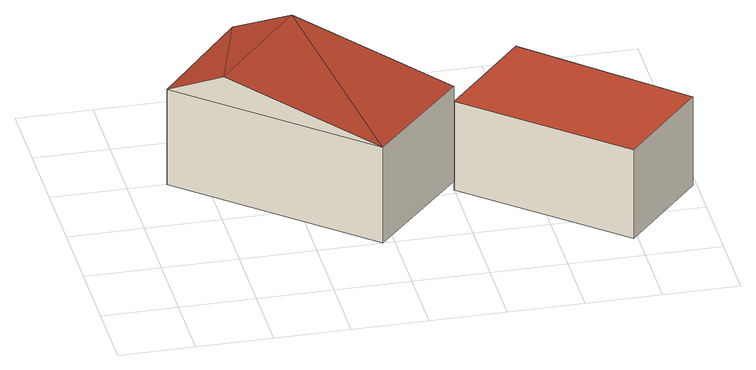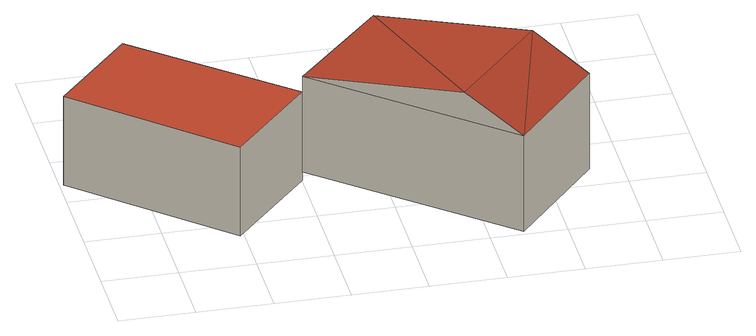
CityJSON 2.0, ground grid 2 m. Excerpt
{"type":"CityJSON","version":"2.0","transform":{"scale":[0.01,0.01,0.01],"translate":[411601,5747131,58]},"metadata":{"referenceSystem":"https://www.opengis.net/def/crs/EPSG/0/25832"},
"CityObjects":{
"building1":{"type":"Building","attributes":{"Gemeindeschluessel":"05570040","Geometrietyp2DReferenz":"3000","function":"51009_1611","roofType":"3100","measuredHeight":3.58},"geometry":[{"type":"Solid","lod":"2","boundaries":[[[[0,1,2,3]],[[4,5,1,0]],[[6,7,5,4]],[[3,2,7,6]],[[0,8,4]],[[6,9,3]],[[9,8,0]],[[0,3,9]],[[6,4,8]],[[8,9,6]],[[1,5,7,2]]]],"semantics":{"surfaces":[{"type":"WallSurface"},{"type":"RoofSurface"},{"type":"GroundSurface"}],"values":[[0,0,0,0,0,0,1,1,1,1,2]]}}]},
"building2":{"type":"Building","attributes":{"Gemeindeschluessel":"05570040","Geometrietyp2DReferenz":"3000","function":"51009_1611","roofType":"1000","measuredHeight":2.58},"geometry":[{"type":"Solid","lod":"2","boundaries":[[[[10,11,12,13]],[[14,15,11,10]],[[16,17,15,14]],[[13,12,17,16]],[[14,10,13,16]],[[11,15,17,12]]]],"semantics":{"surfaces":[{"type":"WallSurface"},{"type":"RoofSurface"},{"type":"GroundSurface"}],"values":[[0,0,0,0,1,2]]}}]}
},
"vertices":[
[319,825,384],[319,825,107],[92,558,107],[92,558,384],[799,418,384],[799,418,107],[560,160,384],[560,160,107],[448,716,465],[215,453,465],
[1009,653,340],[1009,653,82],[799,418,82],[799,418,340],[1389,312,340],[1389,312,82],[1188,88,340],[1188,88,82]
]}
